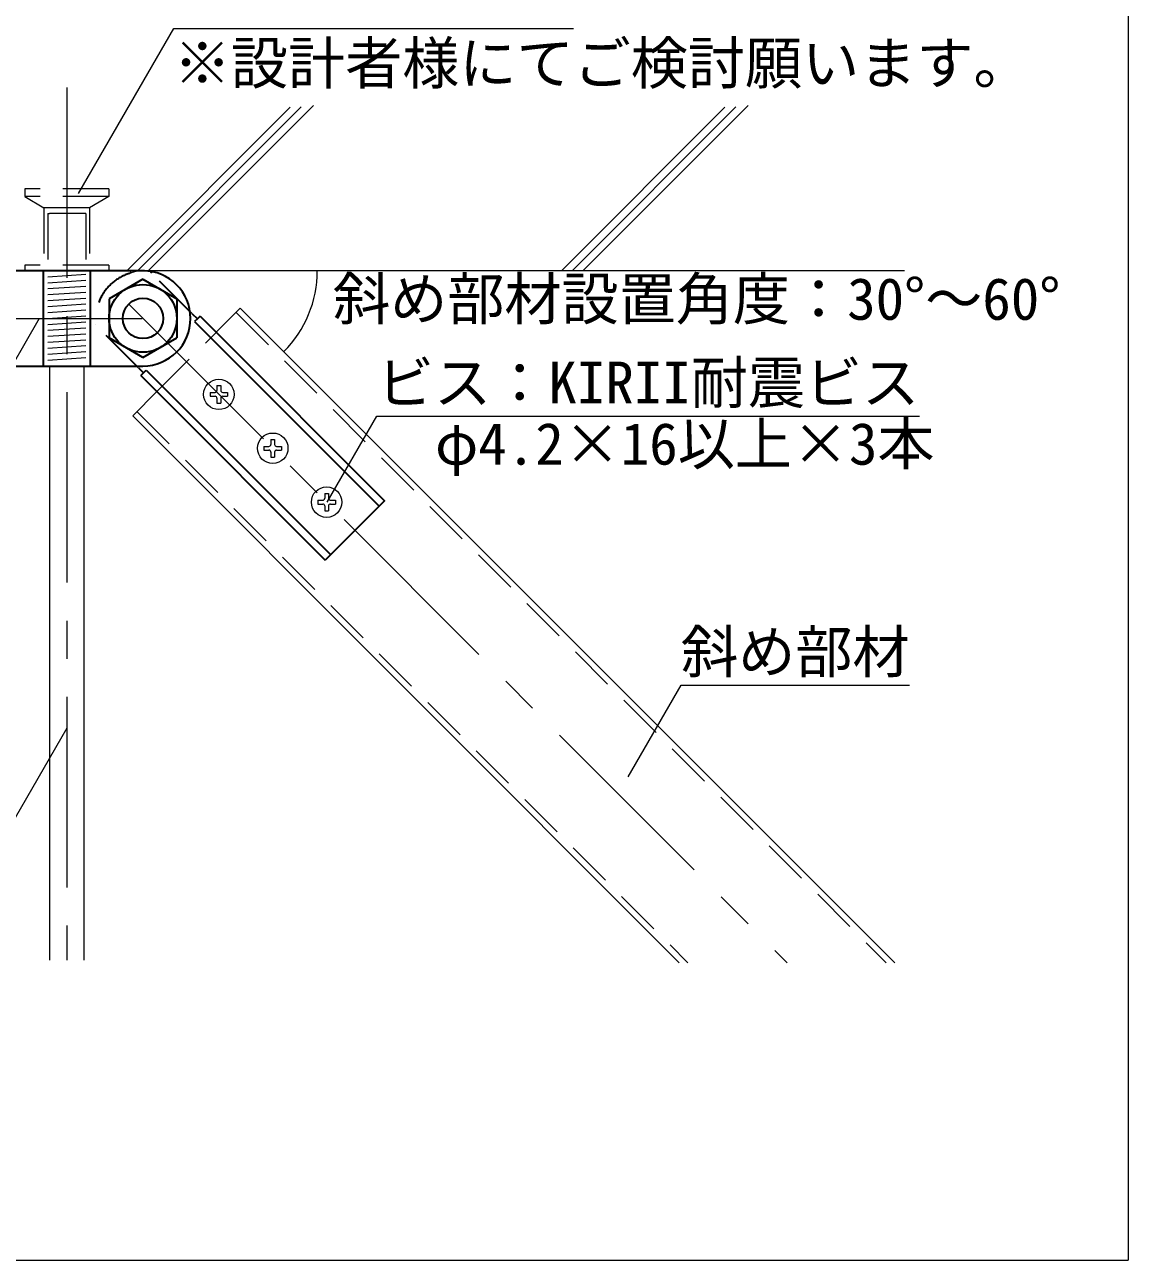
# Model space of a CAD drawing. Units: millimetres on the paper, enlarged 40 times, with parts at other scales. Extents: x -7800 to 7800, y -5578 to 5491.
# Drawn here: x -1237 to -78, y -4784 to -3486 of the extents above; entities that cross this region are included whole.
import ezdxf
from ezdxf.enums import TextEntityAlignment as Align

# ---------------------------------------------------------------- set-up
doc = ezdxf.new("R2010")
doc.units = ezdxf.units.MM
doc.header["$LTSCALE"] = 40
doc.linetypes.add('CHAIN1', pattern=[8, 5, -1, 1, -1])
doc.linetypes.add('DASHED1', pattern=[1.8, 1.2, -0.6])
doc.layers.add('1-6_文字', color=7, linetype='Continuous', lineweight=18)
doc.layers.add('F-2_太線１', color=3, linetype='Continuous', lineweight=18)
doc.styles.add('ＭＳ ゴシック', font='')
doc.styles.get('ＭＳ ゴシック').set_extended_font_data('MS Gothic')

msp = doc.modelspace()

# ---------------------------------------------------------------- linework, layer by layer
at = {"layer": '1-6_文字'}
for p, q in [((-1180.83, -3663.51), (-1080.83, -3490.3)), ((-1080.83, -3490.3), (-660.83, -3490.3)), ((-1222.08, -3794.78), (-1322.08, -3967.98)), ((-1211.22, -3844.78), (-1211.22, -4468.56)), ((-1175.22, -3844.78), (-1175.22, -4468.56)), ((-919.64, -3987.78), (-867.42, -3897.33)), ((-867.42, -3897.33), (-297.42, -3897.33)), ((-603.4, -4276.05), (-547.96, -4180.04)), ((-547.96, -4180.04), (-307.96, -4180.04)), ((-1193.22, -4225.04), (-1293.22, -4398.25))]:
    msp.add_line(p, q, dxfattribs=at)
at = {"layer": '1-6_文字', "color": 4, "linetype": 'CHAIN1', "lineweight": 9}
for p, q in [((-1193.22, -3552.26), (-1193.22, -4468.56)), ((-1128.17, -3779.83), (-436.68, -4471.32)), ((-1313.94, -3794.78), (-1075.28, -3794.78))]:
    msp.add_line(p, q, dxfattribs=at)
at = {"layer": '1-6_文字', "color": 4, "lineweight": 9}
for p, q in [((-958.57, -3573.05), (-1130.3, -3744.78)), ((-946.94, -3572.73), (-1118.99, -3744.78)), ((-934.22, -3571.32), (-1107.67, -3744.78)), ((-501.92, -3573.05), (-673.65, -3744.78)), ((-490.28, -3572.73), (-662.33, -3744.78)), ((-477.57, -3571.32), (-651.02, -3744.78)), ((-313.29, -3744.78), (-1666.67, -3744.78)), ((-1273.22, -3744.78), (-1113.22, -3744.78)), ((-1213.22, -3751.03), (-1173.22, -3748.38)), ((-1106.43, -3745), (-1104.15, -3747.28)), ((-1213.22, -3757.28), (-1173.22, -3754.63)), ((-1213.22, -3763.53), (-1173.22, -3760.88)), ((-1213.22, -3769.78), (-1173.22, -3767.13)), ((-1213.22, -3776.03), (-1173.22, -3773.38)), ((-1213.22, -3782.28), (-1173.22, -3779.63)), ((-1213.22, -3788.53), (-1173.22, -3785.88)), ((-1036.4, -3809.37), (-1010.95, -3783.91)), ((-1010.95, -3783.91), (-323.54, -4471.32)), ((-1213.22, -3794.78), (-1173.22, -3792.13)), ((-1213.22, -3801.03), (-1173.22, -3798.38)), ((-1213.22, -3807.28), (-1173.22, -3804.63)), ((-1213.22, -3813.53), (-1173.22, -3810.88)), ((-1213.22, -3819.78), (-1173.22, -3817.13)), ((-1213.22, -3826.03), (-1173.22, -3823.38)), ((-1213.22, -3832.28), (-1173.22, -3829.63)), ((-1213.22, -3838.53), (-1173.22, -3835.88)), ((-1124.01, -3897.12), (-1098.56, -3871.66)), ((-1124.01, -3897.12), (-549.81, -4471.32))]:
    msp.add_line(p, q, dxfattribs=at)
at = {"layer": '1-6_文字', "color": 4, "linetype": 'DASHED1', "lineweight": 9}
for p, q in [((-1237.22, -3658.78), (-1237.22, -3666.78)), ((-1237.22, -3658.78), (-1237.22, -3666.78)), ((-1149.22, -3658.78), (-1237.22, -3658.78)), ((-1149.22, -3666.78), (-1237.22, -3666.78)), ((-1237.22, -3666.78), (-1217.22, -3678.78)), ((-1149.22, -3666.78), (-1169.22, -3678.78)), ((-1149.22, -3658.78), (-1149.22, -3666.78)), ((-1169.22, -3678.78), (-1217.22, -3678.78)), ((-1217.22, -3678.78), (-1217.22, -3738.78)), ((-1169.22, -3678.78), (-1169.22, -3738.78)), ((-1213.22, -3684.78), (-1211.22, -3684.78)), ((-1213.22, -3684.78), (-1213.22, -3744.78)), ((-1173.22, -3684.78), (-1211.22, -3684.78)), ((-1173.22, -3684.78), (-1173.22, -3744.78)), ((-1149.22, -3738.78), (-1237.22, -3738.78)), ((-1237.22, -3738.78), (-1237.22, -3744.78)), ((-1149.22, -3744.78), (-1237.22, -3744.78)), ((-1149.22, -3738.78), (-1149.22, -3744.78)), ((-1015.4, -3788.5), (-332.59, -4471.32)), ((-1098.56, -3871.66), (-1036.33, -3809.43)), ((-1119.49, -3892.59), (-540.76, -4471.32))]:
    msp.add_line(p, q, dxfattribs=at)
at = {"layer": '1-6_文字', "color": 6, "lineweight": 35}
for p, q in [((-1111.6, -3744.78), (-1273.22, -3744.78)), ((-1165.22, -3744.78), (-1221.22, -3744.78)), ((-1165.22, -3744.78), (-1221.22, -3744.78)), ((-1217.94, -3744.78), (-1217.94, -3844.78)), ((-1168.49, -3744.78), (-1168.49, -3844.78)), ((-1113.22, -3753.67), (-1148.82, -3774.22)), ((-1113.22, -3753.67), (-1077.62, -3774.22)), ((-1148.82, -3774.22), (-1148.82, -3815.33)), ((-1077.62, -3774.22), (-1077.62, -3815.33)), ((-1061.72, -3789.7), (-1056.06, -3795.36)), ((-1056.06, -3795.36), (-1058.89, -3798.19)), ((-1058.89, -3798.19), (-865.15, -3991.94)), ((-1053.24, -3792.53), (-1056.06, -3795.36)), ((-1053.24, -3792.53), (-1036.4, -3809.37)), ((-1113.22, -3835.88), (-1148.82, -3815.33)), ((-1113.22, -3835.88), (-1077.62, -3815.33)), ((-1273.22, -3844.78), (-1113.22, -3844.78)), ((-1117.79, -3846.77), (-1112.63, -3851.93)), ((-1115.46, -3854.76), (-1112.63, -3851.93)), ((-1112.63, -3851.93), (-1109.8, -3849.1)), ((-1109.8, -3849.1), (-916.06, -4042.85)), ((-1115.46, -3854.76), (-1098.63, -3871.59)), ((-1098.63, -3871.59), (-921.71, -4048.5))]:
    msp.add_line(p, q, dxfattribs=at)
at = {"layer": '1-6_文字', "color": 6, "linetype": 'DASHED1', "lineweight": 35}
for p, q in [((-1061.72, -3789.7), (-1104.15, -3747.28)), ((-1117.79, -3846.77), (-1163, -3801.56))]:
    msp.add_line(p, q, dxfattribs=at)
at = {"layer": '1-6_文字', "color": 3}
for p, q in [((-1035.44, -3865.36), (-1035.44, -3870.56)), ((-1035.44, -3865.36), (-1031.44, -3865.36)), ((-1031.44, -3865.36), (-1031.44, -3870.56)), ((-1042.64, -3872.56), (-1042.64, -3876.56)), ((-1042.64, -3872.56), (-1037.44, -3872.56)), ((-1042.64, -3876.56), (-1037.44, -3876.56)), ((-1031.44, -3878.56), (-1031.44, -3883.76)), ((-1029.44, -3872.56), (-1024.24, -3872.56)), ((-1029.44, -3876.56), (-1024.24, -3876.56)), ((-1024.24, -3872.56), (-1024.24, -3876.56)), ((-986.07, -3929.12), (-986.07, -3933.12)), ((-986.07, -3929.12), (-980.87, -3929.12)), ((-978.87, -3921.92), (-978.87, -3927.12)), ((-978.87, -3921.92), (-974.87, -3921.92)), ((-974.87, -3921.92), (-974.87, -3927.12)), ((-972.87, -3929.12), (-967.67, -3929.12)), ((-967.67, -3929.12), (-967.67, -3933.12)), ((-986.07, -3933.12), (-980.87, -3933.12)), ((-978.87, -3935.12), (-978.87, -3940.32)), ((-978.87, -3940.32), (-974.87, -3940.32)), ((-974.87, -3935.12), (-974.87, -3940.32)), ((-972.87, -3933.12), (-967.67, -3933.12)), ((-922.3, -3978.49), (-922.3, -3983.69)), ((-922.3, -3978.49), (-918.3, -3978.49)), ((-918.3, -3978.49), (-918.3, -3983.69)), ((-929.5, -3985.69), (-929.5, -3989.69)), ((-929.5, -3985.69), (-924.3, -3985.69)), ((-929.5, -3989.69), (-924.3, -3989.69)), ((-922.3, -3991.69), (-922.3, -3996.89)), ((-918.3, -3991.69), (-918.3, -3996.89)), ((-916.3, -3985.69), (-911.1, -3985.69)), ((-916.3, -3989.69), (-911.1, -3989.69)), ((-911.1, -3985.69), (-911.1, -3989.69)), ((-922.3, -3996.89), (-918.3, -3996.89))]:
    msp.add_line(p, q, dxfattribs=at)
at = {"layer": '1-6_文字', "color": 6, "lineweight": 35}
msp.add_lwpolyline([(-1036.4, -3809.37), (-859.49, -3986.28), (-921.71, -4048.5)], dxfattribs=at)
at = {"layer": '1-6_文字', "color": 3}
msp.add_lwpolyline([(-1035.44, -3878.56), (-1035.44, -3883.76), (-1031.44, -3883.76)], dxfattribs=at)
at = {"layer": '1-6_文字', "color": 6, "lineweight": 35}
for radius in [35.6, 21.2]:
    msp.add_circle((-1113.22, -3794.78), radius, dxfattribs=at)
at = {"layer": '1-6_文字', "color": 3}
for centre in [(-1033.44, -3874.56), (-976.87, -3931.12), (-920.3, -3987.69)]:
    msp.add_circle(centre, 16, dxfattribs=at)
at = {"layer": '1-6_文字', "color": 6, "linetype": 'DASHED1', "lineweight": 35}
msp.add_arc((-1111.22, -3796.77), 52, 105.94237, 185.28486, dxfattribs=at)
at = {"layer": '1-6_文字', "color": 4, "lineweight": 9}
msp.add_arc((-1111.22, -3796.77), 52, 84.71514, 105.94237, dxfattribs=at)
at = {"layer": '1-6_文字', "color": 6, "lineweight": 35}
msp.add_arc((-1113.22, -3794.78), 50, 270, 90, dxfattribs=at)
at = {"layer": '1-6_文字'}
msp.add_arc((-1050.08, -3744.78), 120, 315, 0, dxfattribs=at)
at = {"layer": '1-6_文字', "color": 3}
for centre, start, end in [((-1037.44, -3870.56), 269.99998, 0), ((-1037.44, -3878.56), 0, 89.99998), ((-1029.44, -3870.56), 180, 270), ((-1029.44, -3878.56), 90, 180), ((-980.87, -3927.12), 269.99998, 0), ((-972.87, -3927.12), 180, 270), ((-980.87, -3935.12), 0, 89.99998), ((-972.87, -3935.12), 90, 180), ((-924.3, -3983.69), 269.99998, 0), ((-924.3, -3991.69), 0, 89.99998), ((-916.3, -3983.69), 180, 270), ((-916.3, -3991.69), 90, 180)]:
    msp.add_arc(centre, 2, start, end, dxfattribs=at)
at = {"layer": 'F-2_太線１'}
msp.add_line((-78.18, 1696.25), (-78.18, -4783.77), dxfattribs=at)
msp.add_lwpolyline([(-1968.18, 1696.25), (-1968.18, -4783.77), (-78.18, -4783.77)], dxfattribs=at)

# ---------------------------------------------------------------- texts
at = {"layer": '1-6_文字', "style": 'ＭＳ ゴシック'}
for s, p in [('※設計者様にてご検討願います。', (-1080.83, -3561.86)), ('斜め部材設置角度：30°～60°', (-913.54, -3809.45)), ('ビス：KIRII耐震ビス', (-867.42, -3897.33)), ('\u3000φ4.2×16以上×3本', (-866.42, -3961.57)), ('斜め部材', (-547.96, -4180.04))]:
    msp.add_text(s, height=43.99, dxfattribs=at).set_placement(p, align=Align.BOTTOM_LEFT)

doc.saveas('drawing.dxf')
